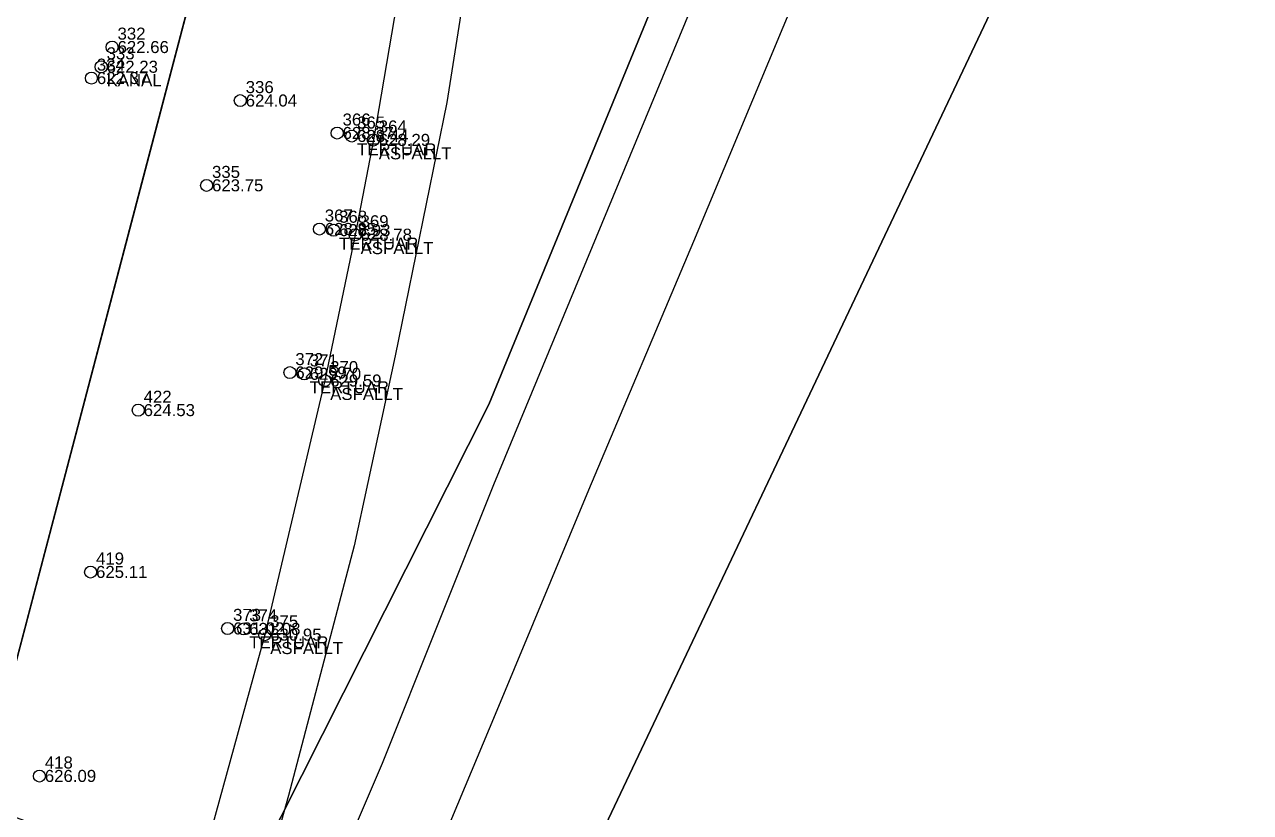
# Model space of a CAD drawing. Header units: metres. Extents: x 7508000 to 7510589, y 4725804 to 4728000.
# Drawn here: x 7509528 to 7509629.9, y 4726870.8 to 4726936.4 of the extents above; entities that cross this region are included whole.
import ezdxf

# ---------------------------------------------------------------- set-up
doc = ezdxf.new("R2010")
doc.units = ezdxf.units.M
for name, color, linetype in [('_KOCKA', 5, 'Continuous'), ('OBILIQ_PAR_PARCELGEOM_ILI', 7, 'Continuous'), ('Orotofoto 2018', 7, 'Continuous'), ('Parcela Baze', 7, 'Continuous'), ('V-NODE', 1, 'Continuous'), ('V-NODE-TEXT', 11, 'Continuous')]:
    doc.layers.add(name, color=color, linetype=linetype)
doc.styles.get("Standard").update_dxf_attribs({"font": 'arial.ttf'})
picture_1 = doc.add_image_def('image1.ecw', size_in_pixel=(11111, 11111))

# ---------------------------------------------------------------- blocks, each defined once
blk = doc.blocks.new('*U54')
at = {"color": 0, "linetype": 'ByBlock', "lineweight": -2, "transparency": 16777216}
blk.add_line((0, 0), (0, 0), dxfattribs=at)
blk.add_circle((0, 0), 0.5, dxfattribs=at)
blk = doc.blocks.new('*U1003', base_point=(7509535.255, 4726934.483, 622.6639))
at = {"layer": 'V-NODE-TEXT', "color": 1, "linetype": 'ByBlock', "char_height": 1}
for s, insert, attachment_point in [('332', (7509535.705, 4726935.093573, 622.6639), 7), ('622.66', (7509535.705, 4726934.483, 622.6639), 4)]:
    blk.add_mtext(s, dxfattribs=dict(at, insert=insert, attachment_point=attachment_point))
blk = doc.blocks.new('*U1004', base_point=(7509535.255, 4726934.483, 622.664))
at = {"layer": 'V-NODE-TEXT', "color": 7, "lineweight": -2}
blk.add_blockref('*U1003', (7509535.255, 4726934.483, 622.664), dxfattribs=at)
blk = doc.blocks.new('*U1005', base_point=(7509535.255, 4726934.483, 622.664))
at = {"layer": 'V-NODE', "color": 7, "lineweight": -2, "xscale": 0.9999999800000003, "yscale": 0.9999999800000003, "zscale": 0.9999999800000003}
blk.add_blockref('*U54', (7509535.255, 4726934.483, 622.664), dxfattribs=at)
at = {"layer": 'V-NODE-TEXT', "color": 7, "lineweight": -2}
blk.add_blockref('*U1004', (7509535.255, 4726934.483, 622.664), dxfattribs=at)
blk = doc.blocks.new('*U1006', base_point=(7509534.34, 4726932.84, 622.23))
at = {"layer": 'V-NODE-TEXT', "color": 1, "linetype": 'ByBlock', "char_height": 1}
for s, insert, attachment_point in [('333', (7509534.79, 4726933.45, 622.23), 7), ('622.23', (7509534.79, 4726932.84, 622.23), 4), ('KANAL', (7509534.79, 4726932.23, 622.23), 1)]:
    blk.add_mtext(s, dxfattribs=dict(at, insert=insert, attachment_point=attachment_point))
blk = doc.blocks.new('*U1007', base_point=(7509534.336, 4726932.836, 622.226))
at = {"layer": 'V-NODE-TEXT', "color": 7, "lineweight": -2}
blk.add_blockref('*U1006', (7509534.336, 4726932.836, 622.226), dxfattribs=at)
blk = doc.blocks.new('*U1008', base_point=(7509534.336, 4726932.836, 622.226))
at = {"layer": 'V-NODE', "color": 7, "lineweight": -2, "xscale": 0.9999999800000003, "yscale": 0.9999999800000003, "zscale": 0.9999999800000003}
blk.add_blockref('*U54', (7509534.336, 4726932.836, 622.226), dxfattribs=at)
at = {"layer": 'V-NODE-TEXT', "color": 7, "lineweight": -2}
blk.add_blockref('*U1007', (7509534.336, 4726932.836, 622.226), dxfattribs=at)
blk = doc.blocks.new('*U1009', base_point=(7509533.53, 4726931.9, 622.37))
at = {"layer": 'V-NODE-TEXT', "color": 1, "linetype": 'ByBlock', "char_height": 1}
for s, insert, attachment_point in [('334', (7509533.98, 4726932.51, 622.37), 7), ('622.37', (7509533.98, 4726931.9, 622.37), 4)]:
    blk.add_mtext(s, dxfattribs=dict(at, insert=insert, attachment_point=attachment_point))
blk = doc.blocks.new('*U1010', base_point=(7509533.531, 4726931.898, 622.372))
at = {"layer": 'V-NODE-TEXT', "color": 7, "lineweight": -2}
blk.add_blockref('*U1009', (7509533.531, 4726931.898, 622.372), dxfattribs=at)
blk = doc.blocks.new('*U1011', base_point=(7509533.531, 4726931.898, 622.372))
at = {"layer": 'V-NODE', "color": 7, "lineweight": -2, "xscale": 0.9999999800000003, "yscale": 0.9999999800000003, "zscale": 0.9999999800000003}
blk.add_blockref('*U54', (7509533.531, 4726931.898, 622.372), dxfattribs=at)
at = {"layer": 'V-NODE-TEXT', "color": 7, "lineweight": -2}
blk.add_blockref('*U1010', (7509533.531, 4726931.898, 622.372), dxfattribs=at)
blk = doc.blocks.new('*U1012', base_point=(7509543.11, 4726922.97, 623.75))
at = {"layer": 'V-NODE-TEXT', "color": 1, "linetype": 'ByBlock', "char_height": 1}
for s, insert, attachment_point in [('335', (7509543.56, 4726923.58, 623.75), 7), ('623.75', (7509543.56, 4726922.97, 623.75), 4)]:
    blk.add_mtext(s, dxfattribs=dict(at, insert=insert, attachment_point=attachment_point))
blk = doc.blocks.new('*U1013', base_point=(7509543.113, 4726922.968, 623.748))
at = {"layer": 'V-NODE-TEXT', "color": 7, "lineweight": -2}
blk.add_blockref('*U1012', (7509543.113, 4726922.968, 623.748), dxfattribs=at)
blk = doc.blocks.new('*U1014', base_point=(7509543.113, 4726922.968, 623.748))
at = {"layer": 'V-NODE', "color": 7, "lineweight": -2, "xscale": 0.9999999800000003, "yscale": 0.9999999800000003, "zscale": 0.9999999800000003}
blk.add_blockref('*U54', (7509543.113, 4726922.968, 623.748), dxfattribs=at)
at = {"layer": 'V-NODE-TEXT', "color": 7, "lineweight": -2}
blk.add_blockref('*U1013', (7509543.113, 4726922.968, 623.748), dxfattribs=at)
blk = doc.blocks.new('*U1015', base_point=(7509545.909, 4726930.025, 624.0448))
at = {"layer": 'V-NODE-TEXT', "color": 1, "linetype": 'ByBlock', "char_height": 1}
for s, insert, attachment_point in [('336', (7509546.359, 4726930.635573, 624.0448), 7), ('624.04', (7509546.359, 4726930.025, 624.0448), 4)]:
    blk.add_mtext(s, dxfattribs=dict(at, insert=insert, attachment_point=attachment_point))
blk = doc.blocks.new('*U1016', base_point=(7509545.909, 4726930.025, 624.045))
at = {"layer": 'V-NODE-TEXT', "color": 7, "lineweight": -2}
blk.add_blockref('*U1015', (7509545.909, 4726930.025, 624.045), dxfattribs=at)
blk = doc.blocks.new('*U1017', base_point=(7509545.909, 4726930.025, 624.045))
at = {"layer": 'V-NODE', "color": 7, "lineweight": -2, "xscale": 0.9999999800000003, "yscale": 0.9999999800000003, "zscale": 0.9999999800000003}
blk.add_blockref('*U54', (7509545.909, 4726930.025, 624.045), dxfattribs=at)
at = {"layer": 'V-NODE-TEXT', "color": 7, "lineweight": -2}
blk.add_blockref('*U1016', (7509545.909, 4726930.025, 624.045), dxfattribs=at)
blk = doc.blocks.new('*U1096', base_point=(7509556.983, 4726926.748, 628.2933))
at = {"layer": 'V-NODE-TEXT', "color": 1, "linetype": 'ByBlock', "char_height": 1}
for s, insert, attachment_point in [('364', (7509557.433, 4726927.358573, 628.2933), 7), ('628.29', (7509557.433, 4726926.748, 628.2933), 4), ('ASFALLT', (7509557.433, 4726926.137427, 628.2933), 1)]:
    blk.add_mtext(s, dxfattribs=dict(at, insert=insert, attachment_point=attachment_point))
blk = doc.blocks.new('*U1097', base_point=(7509556.983, 4726926.748, 628.293))
at = {"layer": 'V-NODE-TEXT', "color": 7, "lineweight": -2}
blk.add_blockref('*U1096', (7509556.983, 4726926.748, 628.293), dxfattribs=at)
blk = doc.blocks.new('*U1098', base_point=(7509556.983, 4726926.748, 628.293))
at = {"layer": 'V-NODE', "color": 7, "lineweight": -2, "xscale": 0.9999999800000003, "yscale": 0.9999999800000003, "zscale": 0.9999999800000003}
blk.add_blockref('*U54', (7509556.983, 4726926.748, 628.293), dxfattribs=at)
at = {"layer": 'V-NODE-TEXT', "color": 7, "lineweight": -2}
blk.add_blockref('*U1097', (7509556.983, 4726926.748, 628.293), dxfattribs=at)
blk = doc.blocks.new('*U1099', base_point=(7509555.181, 4726927.082, 628.4373))
at = {"layer": 'V-NODE-TEXT', "color": 1, "linetype": 'ByBlock', "char_height": 1}
for s, insert, attachment_point in [('365', (7509555.631, 4726927.692573, 628.4373), 7), ('628.44', (7509555.631, 4726927.082, 628.4373), 4), ('TERTUAR', (7509555.631, 4726926.471427, 628.4373), 1)]:
    blk.add_mtext(s, dxfattribs=dict(at, insert=insert, attachment_point=attachment_point))
blk = doc.blocks.new('*U1100', base_point=(7509555.181, 4726927.082, 628.437))
at = {"layer": 'V-NODE-TEXT', "color": 7, "lineweight": -2}
blk.add_blockref('*U1099', (7509555.181, 4726927.082, 628.437), dxfattribs=at)
blk = doc.blocks.new('*U1101', base_point=(7509555.181, 4726927.082, 628.437))
at = {"layer": 'V-NODE', "color": 7, "lineweight": -2, "xscale": 0.9999999800000003, "yscale": 0.9999999800000003, "zscale": 0.9999999800000003}
blk.add_blockref('*U54', (7509555.181, 4726927.082, 628.437), dxfattribs=at)
at = {"layer": 'V-NODE-TEXT', "color": 7, "lineweight": -2}
blk.add_blockref('*U1100', (7509555.181, 4726927.082, 628.437), dxfattribs=at)
blk = doc.blocks.new('*U1102', base_point=(7509553.97, 4726927.33, 628.37))
at = {"layer": 'V-NODE-TEXT', "color": 1, "linetype": 'ByBlock', "char_height": 1}
for s, insert, attachment_point in [('366', (7509554.42, 4726927.94, 628.37), 7), ('628.37', (7509554.42, 4726927.33, 628.37), 4)]:
    blk.add_mtext(s, dxfattribs=dict(at, insert=insert, attachment_point=attachment_point))
blk = doc.blocks.new('*U1103', base_point=(7509553.971, 4726927.326, 628.372))
at = {"layer": 'V-NODE-TEXT', "color": 7, "lineweight": -2}
blk.add_blockref('*U1102', (7509553.971, 4726927.326, 628.372), dxfattribs=at)
blk = doc.blocks.new('*U1104', base_point=(7509553.971, 4726927.326, 628.372))
at = {"layer": 'V-NODE', "color": 7, "lineweight": -2, "xscale": 0.9999999800000003, "yscale": 0.9999999800000003, "zscale": 0.9999999800000003}
blk.add_blockref('*U54', (7509553.971, 4726927.326, 628.372), dxfattribs=at)
at = {"layer": 'V-NODE-TEXT', "color": 7, "lineweight": -2}
blk.add_blockref('*U1103', (7509553.971, 4726927.326, 628.372), dxfattribs=at)
blk = doc.blocks.new('*U1105', base_point=(7509552.493, 4726919.342, 628.8545))
at = {"layer": 'V-NODE-TEXT', "color": 1, "linetype": 'ByBlock', "char_height": 1}
for s, insert, attachment_point in [('367', (7509552.943, 4726919.952573, 628.8545), 7), ('628.85', (7509552.943, 4726919.342, 628.8545), 4)]:
    blk.add_mtext(s, dxfattribs=dict(at, insert=insert, attachment_point=attachment_point))
blk = doc.blocks.new('*U1106', base_point=(7509552.493, 4726919.342, 628.855))
at = {"layer": 'V-NODE-TEXT', "color": 7, "lineweight": -2}
blk.add_blockref('*U1105', (7509552.493, 4726919.342, 628.855), dxfattribs=at)
blk = doc.blocks.new('*U1107', base_point=(7509552.493, 4726919.342, 628.855))
at = {"layer": 'V-NODE', "color": 7, "lineweight": -2, "xscale": 0.9999999800000003, "yscale": 0.9999999800000003, "zscale": 0.9999999800000003}
blk.add_blockref('*U54', (7509552.493, 4726919.342, 628.855), dxfattribs=at)
at = {"layer": 'V-NODE-TEXT', "color": 7, "lineweight": -2}
blk.add_blockref('*U1106', (7509552.493, 4726919.342, 628.855), dxfattribs=at)
blk = doc.blocks.new('*U1108', base_point=(7509553.68, 4726919.24, 628.93))
at = {"layer": 'V-NODE-TEXT', "color": 1, "linetype": 'ByBlock', "char_height": 1}
for s, insert, attachment_point in [('368', (7509554.13, 4726919.85, 628.93), 7), ('628.93', (7509554.13, 4726919.24, 628.93), 4), ('TERTUAR', (7509554.13, 4726918.63, 628.93), 1)]:
    blk.add_mtext(s, dxfattribs=dict(at, insert=insert, attachment_point=attachment_point))
blk = doc.blocks.new('*U1109', base_point=(7509553.681, 4726919.237, 628.934))
at = {"layer": 'V-NODE-TEXT', "color": 7, "lineweight": -2}
blk.add_blockref('*U1108', (7509553.681, 4726919.237, 628.934), dxfattribs=at)
blk = doc.blocks.new('*U1110', base_point=(7509553.681, 4726919.237, 628.934))
at = {"layer": 'V-NODE', "color": 7, "lineweight": -2, "xscale": 0.9999999800000003, "yscale": 0.9999999800000003, "zscale": 0.9999999800000003}
blk.add_blockref('*U54', (7509553.681, 4726919.237, 628.934), dxfattribs=at)
at = {"layer": 'V-NODE-TEXT', "color": 7, "lineweight": -2}
blk.add_blockref('*U1109', (7509553.681, 4726919.237, 628.934), dxfattribs=at)
blk = doc.blocks.new('*U1111', base_point=(7509555.466, 4726918.858, 628.7833))
at = {"layer": 'V-NODE-TEXT', "color": 1, "linetype": 'ByBlock', "char_height": 1}
for s, insert, attachment_point in [('369', (7509555.916, 4726919.468573, 628.7833), 7), ('628.78', (7509555.916, 4726918.858, 628.7833), 4), ('ASFALLT', (7509555.916, 4726918.247427, 628.7833), 1)]:
    blk.add_mtext(s, dxfattribs=dict(at, insert=insert, attachment_point=attachment_point))
blk = doc.blocks.new('*U1112', base_point=(7509555.466, 4726918.858, 628.783))
at = {"layer": 'V-NODE-TEXT', "color": 7, "lineweight": -2}
blk.add_blockref('*U1111', (7509555.466, 4726918.858, 628.783), dxfattribs=at)
blk = doc.blocks.new('*U1113', base_point=(7509555.466, 4726918.858, 628.783))
at = {"layer": 'V-NODE', "color": 7, "lineweight": -2, "xscale": 0.9999999800000003, "yscale": 0.9999999800000003, "zscale": 0.9999999800000003}
blk.add_blockref('*U54', (7509555.466, 4726918.858, 628.783), dxfattribs=at)
at = {"layer": 'V-NODE-TEXT', "color": 7, "lineweight": -2}
blk.add_blockref('*U1112', (7509555.466, 4726918.858, 628.783), dxfattribs=at)
blk = doc.blocks.new('*U1114', base_point=(7509552.936, 4726906.716, 629.5912))
at = {"layer": 'V-NODE-TEXT', "color": 1, "linetype": 'ByBlock', "char_height": 1}
for s, insert, attachment_point in [('370', (7509553.386, 4726907.326573, 629.5912), 7), ('629.59', (7509553.386, 4726906.716, 629.5912), 4), ('ASFALLT', (7509553.386, 4726906.105427, 629.5912), 1)]:
    blk.add_mtext(s, dxfattribs=dict(at, insert=insert, attachment_point=attachment_point))
blk = doc.blocks.new('*U1115', base_point=(7509552.936, 4726906.716, 629.591))
at = {"layer": 'V-NODE-TEXT', "color": 7, "lineweight": -2}
blk.add_blockref('*U1114', (7509552.936, 4726906.716, 629.591), dxfattribs=at)
blk = doc.blocks.new('*U1116', base_point=(7509552.936, 4726906.716, 629.591))
at = {"layer": 'V-NODE', "color": 7, "lineweight": -2, "xscale": 0.9999999800000003, "yscale": 0.9999999800000003, "zscale": 0.9999999800000003}
blk.add_blockref('*U54', (7509552.936, 4726906.716, 629.591), dxfattribs=at)
at = {"layer": 'V-NODE-TEXT', "color": 7, "lineweight": -2}
blk.add_blockref('*U1115', (7509552.936, 4726906.716, 629.591), dxfattribs=at)
blk = doc.blocks.new('*U1117', base_point=(7509551.244, 4726907.278, 629.6957))
at = {"layer": 'V-NODE-TEXT', "color": 1, "linetype": 'ByBlock', "char_height": 1}
for s, insert, attachment_point in [('371', (7509551.694, 4726907.888573, 629.6957), 7), ('629.70', (7509551.694, 4726907.278, 629.6957), 4), ('TERTUAR', (7509551.694, 4726906.667427, 629.6957), 1)]:
    blk.add_mtext(s, dxfattribs=dict(at, insert=insert, attachment_point=attachment_point))
blk = doc.blocks.new('*U1118', base_point=(7509551.244, 4726907.278, 629.696))
at = {"layer": 'V-NODE-TEXT', "color": 7, "lineweight": -2}
blk.add_blockref('*U1117', (7509551.244, 4726907.278, 629.696), dxfattribs=at)
blk = doc.blocks.new('*U1119', base_point=(7509551.244, 4726907.278, 629.696))
at = {"layer": 'V-NODE', "color": 7, "lineweight": -2, "xscale": 0.9999999800000003, "yscale": 0.9999999800000003, "zscale": 0.9999999800000003}
blk.add_blockref('*U54', (7509551.244, 4726907.278, 629.696), dxfattribs=at)
at = {"layer": 'V-NODE-TEXT', "color": 7, "lineweight": -2}
blk.add_blockref('*U1118', (7509551.244, 4726907.278, 629.696), dxfattribs=at)
blk = doc.blocks.new('*U1120', base_point=(7509550.037, 4726907.392, 629.5898))
at = {"layer": 'V-NODE-TEXT', "color": 1, "linetype": 'ByBlock', "char_height": 1}
for s, insert, attachment_point in [('372', (7509550.487, 4726908.002573, 629.5898), 7), ('629.59', (7509550.487, 4726907.392, 629.5898), 4)]:
    blk.add_mtext(s, dxfattribs=dict(at, insert=insert, attachment_point=attachment_point))
blk = doc.blocks.new('*U1121', base_point=(7509550.037, 4726907.392, 629.59))
at = {"layer": 'V-NODE-TEXT', "color": 7, "lineweight": -2}
blk.add_blockref('*U1120', (7509550.037, 4726907.392, 629.59), dxfattribs=at)
blk = doc.blocks.new('*U1122', base_point=(7509550.037, 4726907.392, 629.59))
at = {"layer": 'V-NODE', "color": 7, "lineweight": -2, "xscale": 0.9999999800000003, "yscale": 0.9999999800000003, "zscale": 0.9999999800000003}
blk.add_blockref('*U54', (7509550.037, 4726907.392, 629.59), dxfattribs=at)
at = {"layer": 'V-NODE-TEXT', "color": 7, "lineweight": -2}
blk.add_blockref('*U1121', (7509550.037, 4726907.392, 629.59), dxfattribs=at)
blk = doc.blocks.new('*U1123', base_point=(7509544.86, 4726886.09, 631.02))
at = {"layer": 'V-NODE-TEXT', "color": 1, "linetype": 'ByBlock', "char_height": 1}
for s, insert, attachment_point in [('373', (7509545.31, 4726886.71, 631.02), 7), ('631.02', (7509545.31, 4726886.09, 631.02), 4)]:
    blk.add_mtext(s, dxfattribs=dict(at, insert=insert, attachment_point=attachment_point))
blk = doc.blocks.new('*U1124', base_point=(7509544.857, 4726886.095, 631.02))
at = {"layer": 'V-NODE-TEXT', "color": 7, "lineweight": -2}
blk.add_blockref('*U1123', (7509544.857, 4726886.095, 631.02), dxfattribs=at)
blk = doc.blocks.new('*U1125', base_point=(7509544.857, 4726886.095, 631.02))
at = {"layer": 'V-NODE', "color": 7, "lineweight": -2, "xscale": 0.9999999800000003, "yscale": 0.9999999800000003, "zscale": 0.9999999800000003}
blk.add_blockref('*U54', (7509544.857, 4726886.095, 631.02), dxfattribs=at)
at = {"layer": 'V-NODE-TEXT', "color": 7, "lineweight": -2}
blk.add_blockref('*U1124', (7509544.857, 4726886.095, 631.02), dxfattribs=at)
blk = doc.blocks.new('*U1126', base_point=(7509546.2, 4726886.05, 631.08))
at = {"layer": 'V-NODE-TEXT', "color": 1, "linetype": 'ByBlock', "char_height": 1}
for s, insert, attachment_point in [('374', (7509546.65, 4726886.67, 631.08), 7), ('631.08', (7509546.65, 4726886.05, 631.08), 4), ('TERTUAR', (7509546.65, 4726885.44, 631.08), 1)]:
    blk.add_mtext(s, dxfattribs=dict(at, insert=insert, attachment_point=attachment_point))
blk = doc.blocks.new('*U1127', base_point=(7509546.198, 4726886.055, 631.08))
at = {"layer": 'V-NODE-TEXT', "color": 7, "lineweight": -2}
blk.add_blockref('*U1126', (7509546.198, 4726886.055, 631.08), dxfattribs=at)
blk = doc.blocks.new('*U1128', base_point=(7509546.198, 4726886.055, 631.08))
at = {"layer": 'V-NODE', "color": 7, "lineweight": -2, "xscale": 0.9999999800000003, "yscale": 0.9999999800000003, "zscale": 0.9999999800000003}
blk.add_blockref('*U54', (7509546.198, 4726886.055, 631.08), dxfattribs=at)
at = {"layer": 'V-NODE-TEXT', "color": 7, "lineweight": -2}
blk.add_blockref('*U1127', (7509546.198, 4726886.055, 631.08), dxfattribs=at)
blk = doc.blocks.new('*U1129', base_point=(7509547.95, 4726885.57, 630.95))
at = {"layer": 'V-NODE-TEXT', "color": 1, "linetype": 'ByBlock', "char_height": 1}
for s, insert, attachment_point in [('375', (7509548.4, 4726886.18, 630.95), 7), ('630.95', (7509548.4, 4726885.57, 630.95), 4), ('ASFALLT', (7509548.4, 4726884.96, 630.95), 1)]:
    blk.add_mtext(s, dxfattribs=dict(at, insert=insert, attachment_point=attachment_point))
blk = doc.blocks.new('*U1130', base_point=(7509547.954, 4726885.571, 630.951))
at = {"layer": 'V-NODE-TEXT', "color": 7, "lineweight": -2}
blk.add_blockref('*U1129', (7509547.954, 4726885.571, 630.951), dxfattribs=at)
blk = doc.blocks.new('*U1131', base_point=(7509547.954, 4726885.571, 630.951))
at = {"layer": 'V-NODE', "color": 7, "lineweight": -2, "xscale": 0.9999999800000003, "yscale": 0.9999999800000003, "zscale": 0.9999999800000003}
blk.add_blockref('*U54', (7509547.954, 4726885.571, 630.951), dxfattribs=at)
at = {"layer": 'V-NODE-TEXT', "color": 7, "lineweight": -2}
blk.add_blockref('*U1130', (7509547.954, 4726885.571, 630.951), dxfattribs=at)
blk = doc.blocks.new('*U1258', base_point=(7509529.202, 4726873.809, 626.0883))
at = {"layer": 'V-NODE-TEXT', "color": 1, "linetype": 'ByBlock', "char_height": 1}
for s, insert, attachment_point in [('418', (7509529.652, 4726874.419573, 626.0883), 7), ('626.09', (7509529.652, 4726873.809, 626.0883), 4)]:
    blk.add_mtext(s, dxfattribs=dict(at, insert=insert, attachment_point=attachment_point))
blk = doc.blocks.new('*U1259', base_point=(7509529.202, 4726873.809, 626.088))
at = {"layer": 'V-NODE-TEXT', "color": 7, "lineweight": -2}
blk.add_blockref('*U1258', (7509529.202, 4726873.809, 626.088), dxfattribs=at)
blk = doc.blocks.new('*U1260', base_point=(7509529.202, 4726873.809, 626.088))
at = {"layer": 'V-NODE', "color": 7, "lineweight": -2, "xscale": 0.9999999800000003, "yscale": 0.9999999800000003, "zscale": 0.9999999800000003}
blk.add_blockref('*U54', (7509529.202, 4726873.809, 626.088), dxfattribs=at)
at = {"layer": 'V-NODE-TEXT', "color": 7, "lineweight": -2}
blk.add_blockref('*U1259', (7509529.202, 4726873.809, 626.088), dxfattribs=at)
blk = doc.blocks.new('*U1261', base_point=(7509533.457, 4726890.791, 625.1069))
at = {"layer": 'V-NODE-TEXT', "color": 1, "linetype": 'ByBlock', "char_height": 1}
for s, insert, attachment_point in [('419', (7509533.907, 4726891.401573, 625.1069), 7), ('625.11', (7509533.907, 4726890.791, 625.1069), 4)]:
    blk.add_mtext(s, dxfattribs=dict(at, insert=insert, attachment_point=attachment_point))
blk = doc.blocks.new('*U1262', base_point=(7509533.457, 4726890.791, 625.107))
at = {"layer": 'V-NODE-TEXT', "color": 7, "lineweight": -2}
blk.add_blockref('*U1261', (7509533.457, 4726890.791, 625.107), dxfattribs=at)
blk = doc.blocks.new('*U1263', base_point=(7509533.457, 4726890.791, 625.107))
at = {"layer": 'V-NODE', "color": 7, "lineweight": -2, "xscale": 0.9999999800000003, "yscale": 0.9999999800000003, "zscale": 0.9999999800000003}
blk.add_blockref('*U54', (7509533.457, 4726890.791, 625.107), dxfattribs=at)
at = {"layer": 'V-NODE-TEXT', "color": 7, "lineweight": -2}
blk.add_blockref('*U1262', (7509533.457, 4726890.791, 625.107), dxfattribs=at)
blk = doc.blocks.new('*U1270', base_point=(7509537.42, 4726904.26, 624.53))
at = {"layer": 'V-NODE-TEXT', "color": 1, "linetype": 'ByBlock', "char_height": 1}
for s, insert, attachment_point in [('422', (7509537.87, 4726904.88, 624.53), 7), ('624.53', (7509537.87, 4726904.26, 624.53), 4)]:
    blk.add_mtext(s, dxfattribs=dict(at, insert=insert, attachment_point=attachment_point))
blk = doc.blocks.new('*U1271', base_point=(7509537.424, 4726904.265, 624.527))
at = {"layer": 'V-NODE-TEXT', "color": 7, "lineweight": -2}
blk.add_blockref('*U1270', (7509537.424, 4726904.265, 624.527), dxfattribs=at)
blk = doc.blocks.new('*U1272', base_point=(7509537.424, 4726904.265, 624.527))
at = {"layer": 'V-NODE', "color": 7, "lineweight": -2, "xscale": 0.9999999800000003, "yscale": 0.9999999800000003, "zscale": 0.9999999800000003}
blk.add_blockref('*U54', (7509537.424, 4726904.265, 624.527), dxfattribs=at)
at = {"layer": 'V-NODE-TEXT', "color": 7, "lineweight": -2}
blk.add_blockref('*U1271', (7509537.424, 4726904.265, 624.527), dxfattribs=at)

msp = doc.modelspace()

# ---------------------------------------------------------------- linework, layer by layer
at = {"layer": '_KOCKA', "color": 5, "lineweight": 30, "flags": 128}
for points in [[(7509488.08, 4726666.89), (7509497.3, 4726698.71), (7509503.42, 4726718.43), (7509510.45, 4726737.69), (7509515.4, 4726752.3), (7509523.11, 4726771.89), (7509530.49, 4726791.28), (7509537.44, 4726808.7), (7509547, 4726831.41), (7509555.89, 4726852.04), (7509567.13, 4726878.95), (7509574.91, 4726897.63), (7509583.64, 4726918.34), (7509594.78, 4726945.07), (7509603.76, 4726967.63), (7509613.23, 4726992.1), (7509622.7, 4727017.84), (7509629.07, 4727035.59), (7509637.12, 4727058.75), (7509647.01, 4727089.84), (7509653.71, 4727111.7), (7509658.58, 4727128.49), (7509667.13, 4727160.59), (7509675.09, 4727192.1)], [(7509550.5, 4726857.99), (7509557.74, 4726874.88), (7509567, 4726898.08), (7509580.6, 4726930.86), (7509595.81, 4726967.63), (7509602.29, 4726984.92), (7509608.5, 4727001.4), (7509615.6, 4727019.66), (7509621.71, 4727037.2), (7509627.54, 4727054.82), (7509632.83, 4727071.07), (7509637.43, 4727087.32), (7509643.27, 4727106.72), (7509646.48, 4727117.32), (7509646.48, 4727125.36), (7509647.37, 4727131.23), (7509652.35, 4727152.04)], [(7509573.42, 4727040.97), (7509573.42, 4727034.95), (7509573.02, 4727023.51), (7509572.31, 4727012.97), (7509571.19, 4726995.58), (7509569.52, 4726975.35), (7509566.82, 4726953.45), (7509563.09, 4726929.87), (7509558.81, 4726908.79), (7509555.39, 4726892.98), (7509549.92, 4726872.18), (7509544.68, 4726853.47)]]:
    msp.add_lwpolyline(points, dxfattribs=at)
at = {"layer": '_KOCKA', "color": 5, "lineweight": 30, "elevation": 623.65, "flags": 128}
msp.add_lwpolyline([(7509555.29, 4727055.06), (7509561.63, 4727049.95), (7509565.04, 4727044.7), (7509567.57, 4727032.72), (7509567.31, 4727021.02), (7509566.81, 4727009.44), (7509564.57, 4726980.34), (7509562.3, 4726960.66), (7509559.79, 4726943.24), (7509556.98, 4726926.75), (7509555.47, 4726918.86), (7509552.94, 4726906.72), (7509547.95, 4726885.57), (7509541.92, 4726863.57), (7509534.45, 4726839.49), (7509525.42, 4726813.89), (7509512.98, 4726780.46), (7509507.75, 4726766.09), (7509499.59, 4726740.18), (7509493.41, 4726717.96), (7509486.47, 4726695.57), (7509478.45, 4726669.09)], dxfattribs=at)
at = {"layer": 'OBILIQ_PAR_PARCELGEOM_ILI', "color": 7, "linetype": 'Continuous'}
for points in [[(7509750.55, 4727142.2), (7509724.89, 4727117), (7509714.58, 4727096.19), (7509694.95, 4727080.27), (7509690.47, 4727073.65), (7509660.08, 4727033.73), (7509647.57, 4727035.5), (7509646.58, 4727032.53), (7509643.61, 4727025.1), (7509626.58, 4726982.43), (7509624.88, 4726978.16), (7509609.2, 4726938.81), (7509608.28, 4726937.24), (7509569.31, 4726854.97), (7509616.3, 4726838.27), (7509662.88, 4726821.17), (7509672.91, 4726817.45), (7509674.37, 4726818.34), (7509717.47, 4726843.75), (7509760.66, 4726870.06)], [(7509569.31, 4726854.97), (7509608.28, 4726937.24), (7509609.2, 4726938.81), (7509624.88, 4726978.16), (7509626.58, 4726982.43), (7509643.61, 4727025.1), (7509646.58, 4727032.53), (7509647.57, 4727035.5), (7509654.17, 4727055.41), (7509642.75, 4727052.9), (7509624.37, 4727051.75), (7509623.48, 4727048.63), (7509615.83, 4727025.3), (7509612.43, 4727014.92), (7509607.68, 4727000.43), (7509601.2, 4726985.87), (7509584.39, 4726948.11), (7509584.28, 4726947.84), (7509566.58, 4726904.74), (7509545.85, 4726863.55)]]:
    msp.add_lwpolyline(points, dxfattribs=at)
msp.add_lwpolyline([(7509584.28, 4726947.84), (7509584.39, 4726948.11), (7509548.27, 4726963.32), (7509524.14, 4726871.49), (7509545.85, 4726863.55), (7509566.58, 4726904.74), (7509584.28, 4726947.84)], close=True, dxfattribs=at)
at = {"layer": 'Parcela Baze', "color": 6, "lineweight": 30}
msp.add_lwpolyline([(7509524.14, 4726871.49), (7509537.87, 4726923.74), (7509548.27, 4726963.32), (7509547.65, 4726963.59), (7509529.19, 4726955.62), (7509510.03, 4726944.72), (7509489.41, 4726937.54), (7509446.9, 4726922.19), (7509420.61, 4726923.74)], dxfattribs=at)

# ---------------------------------------------------------------- block references
at = {"color": 5, "lineweight": 30}
for name, p in [('*U1005', (7509535.25, 4726934.48, 622.66)), ('*U1008', (7509534.34, 4726932.84, 622.23)), ('*U1011', (7509533.53, 4726931.9, 622.37)), ('*U1017', (7509545.91, 4726930.03, 624.04)), ('*U1104', (7509553.97, 4726927.33, 628.37)), ('*U1101', (7509555.18, 4726927.08, 628.44)), ('*U1098', (7509556.98, 4726926.75, 628.29)), ('*U1014', (7509543.11, 4726922.97, 623.75)), ('*U1107', (7509552.49, 4726919.34, 628.85)), ('*U1110', (7509553.68, 4726919.24, 628.93)), ('*U1113', (7509555.47, 4726918.86, 628.78)), ('*U1122', (7509550.04, 4726907.39, 629.59)), ('*U1119', (7509551.24, 4726907.28, 629.7)), ('*U1116', (7509552.94, 4726906.72, 629.59)), ('*U1272', (7509537.42, 4726904.26, 624.53)), ('*U1263', (7509533.46, 4726890.79, 625.11)), ('*U1125', (7509544.86, 4726886.09, 631.02)), ('*U1128', (7509546.2, 4726886.05, 631.08)), ('*U1131', (7509547.95, 4726885.57, 630.95)), ('*U1260', (7509529.2, 4726873.81, 626.09))]:
    msp.add_blockref(name, p, dxfattribs=at)

# ---------------------------------------------------------------- pictures from other files: only their frames are drawn
at = {"layer": 'Orotofoto 2018'}
image = msp.add_image(picture_1, insert=(7508000, 4726000.02), size_in_units=(1999.82, 1999.82), dxfattribs=at)
image.dxf.flags = 7

doc.saveas('drawing.dxf')
